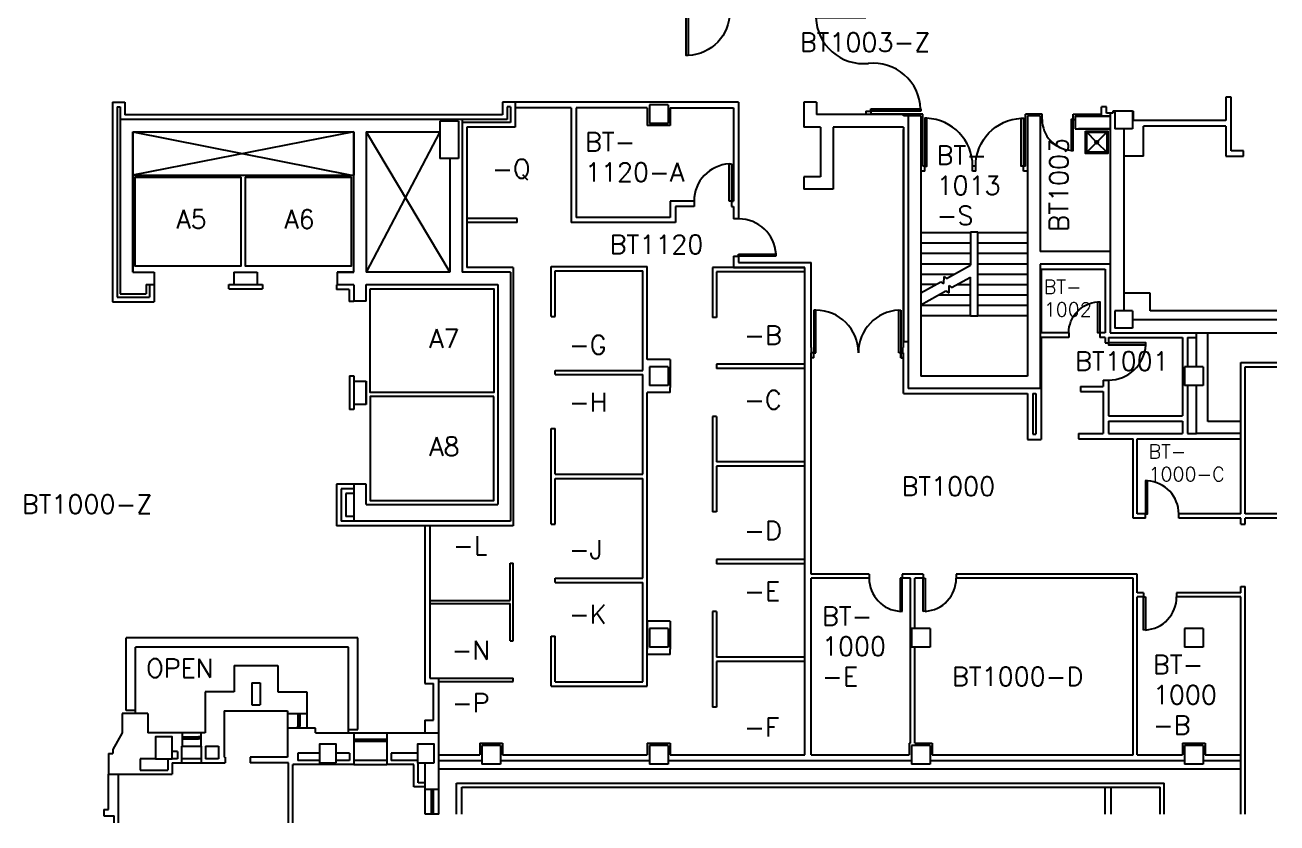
# Model space of a CAD drawing. Extents: x 2808 to 7225, y 18128 to 20366.
# Drawn here: x 4987 to 6193, y 18128 to 18897 of the extents above; entities that cross this region are included whole.
import ezdxf

# ---------------------------------------------------------------- set-up
doc = ezdxf.new("R2010")
doc.units = 0
doc.header["$MEASUREMENT"] = 0
doc.layers.get('0').update_dxf_attribs({"linetype": 'CONTINUOUS'})
for name, color, linetype in [('ARDOOR', 7, 'CONTINUOUS'), ('ARROOMNO', 4, 'CONTINUOUS'), ('ARWALL', 7, 'CONTINUOUS'), ('COL', 14, 'CONTINUOUS'), ('EXWALL', 8, 'CONTINUOUS'), ('EXWINDOW', 8, 'CONTINUOUS'), ('MPFIXTURE', 3, 'CONTINUOUS'), ('TXT', 4, 'CONTINUOUS')]:
    doc.layers.add(name, color=color, linetype=linetype)
doc.styles.add('ROMANS', font='romans.shx', dxfattribs={"height": 18})

# ---------------------------------------------------------------- blocks, each defined once
blk = doc.blocks.new('COL2')
for p, q in [((-0.5, -0.5), (-0.5, 0.5)), ((-0.5, 0.5), (0.5, 0.5)), ((0.5, -0.5), (0.5, 0.5)), ((-0.5, -0.5), (0.5, -0.5))]:
    blk.add_line(p, q)
blk = doc.blocks.new('A$C06F55C49')
at = {"layer": 'MPFIXTURE'}
for points in [[(0, 21.6), (21.6, 21.6), (21.6, 0), (0, 0)], [(1.2, 20.4), (20.4, 20.4), (20.4, 1.2), (1.2, 1.2)]]:
    blk.add_lwpolyline(points, close=True, dxfattribs=at)
for points in [[(1.2, 20.4), (9.7, 11.9)], [(20.4, 20.4), (11.9, 11.9)], [(1.2, 1.2), (9.7, 9.7)], [(9.8, 10.8), (11.8, 10.8)], [(10.8, 11.8), (10.8, 9.8)], [(20.4, 1.2), (11.9, 9.7)]]:
    blk.add_lwpolyline(points, dxfattribs=at)
for radius in [1.5, 1]:
    blk.add_circle((10.8, 10.8), radius, dxfattribs=at)
blk = doc.blocks.new('A$C46E610E8')
at = {"layer": 'ARDOOR'}
for p, q in [((32, 32), (30, 32)), ((30, 32), (30, 0.1)), ((32, 0), (32, 32)), ((30, 0.1), (32, 0))]:
    blk.add_line(p, q, dxfattribs=at)
blk.add_arc((32, 32), 32, 180, 266.4237, dxfattribs=at)
blk = doc.blocks.new('A$C0E26244D')
at = {"layer": 'ARDOOR'}
for p, q in [((0, 32), (2, 32)), ((0, 0), (0, 32)), ((2, 32), (2, 0.1)), ((2, 0.1), (0, 0))]:
    blk.add_line(p, q, dxfattribs=at)
blk.add_arc((0, 32), 32, 273.5763, 0, dxfattribs=at)
blk = doc.blocks.new('A$C191E320C')
at = {"layer": 'ARDOOR'}
for p, q in [((0, 32), (2, 32)), ((0, 0), (0, 32)), ((2, 32), (2, 0.1)), ((2, 0.1), (0, 0))]:
    blk.add_line(p, q, dxfattribs=at)
blk.add_arc((0, 32), 32, 273.5763, 0, dxfattribs=at)
blk = doc.blocks.new('A$C699242BB')
at = {"layer": 'ARDOOR'}
for p, q in [((0, 41), (0, 0)), ((2, 41), (0, 41)), ((2, 0), (2, 41)), ((82, 0), (82, 41)), ((82, 41), (84, 41)), ((84, 41), (84, 0)), ((0, 0), (2, 0)), ((84, 0), (82, 0))]:
    blk.add_line(p, q, dxfattribs=at)
for centre, start, end in [((2, 0), 0, 90), ((84, 0), 92.796, 180.0682)]:
    blk.add_arc(centre, 41, start, end, dxfattribs=at)
blk = doc.blocks.new('A$C64023619')
at = {"layer": 'ARDOOR'}
for p, q in [((0, 0), (0, 2)), ((0, 2), (36, 2)), ((36, 0), (0, 0)), ((36, 2), (36, 0))]:
    blk.add_line(p, q, dxfattribs=at)
blk.add_arc((0.1, 0), 36, 3.1847, 90.0885, dxfattribs=at)
blk = doc.blocks.new('A$C297F2FFA')
at = {"layer": 'ARDOOR'}
for p, q in [((34, 36), (36, 36)), ((34, 0), (34, 36)), ((36, 36), (36, 0)), ((36, 0), (34, 0))]:
    blk.add_line(p, q, dxfattribs=at)
blk.add_arc((36, 0.1), 36, 93.1847, 180.0885, dxfattribs=at)
blk = doc.blocks.new('A$C09807A66')
at = {"layer": 'ARDOOR'}
for p, q in [((0, 44.2), (0, 46.2)), ((0, 46.2), (48, 46.2)), ((48, 44.2), (0, 44.2)), ((48, 46.2), (48, 44.2))]:
    blk.add_line(p, q, dxfattribs=at)
blk.add_arc((46, 45.9), 46, 182.2126, 275.6569, dxfattribs=at)
blk = doc.blocks.new('A$C512F6252')
at = {"layer": 'ARDOOR'}
for p, q in [((2.5, 2), (50.5, 2)), ((2.5, 0), (2.5, 2)), ((50.5, 2), (50.5, 0)), ((50.5, 0), (2.5, 0))]:
    blk.add_line(p, q, dxfattribs=at)
blk.add_arc((4.5, 0.2), 46, 2.2126, 95.6569, dxfattribs=at)

msp = doc.modelspace()

# ---------------------------------------------------------------- linework, layer by layer
at = {"layer": 'ARDOOR'}
for p, q in [((5830.3, 18331.8), (5830.3, 18331.8)), ((5854.3, 18331.8), (5854.3, 18331.8))]:
    msp.add_line(p, q, dxfattribs=at)
at = {"layer": 'ARDOOR', "flags": 128}
for points in [[(5666, 18909.7, -0.400344), (5626, 18867.8), (5624, 18867.7), (5624, 18909.7), (5626, 18909.7), (5626, 18867.8)], [(5900, 18761.2, 0.401544), (5856, 18807.2), (5856, 18807.2), (5854, 18807.2), (5854, 18761.2), (5856, 18761.2), (5856, 18807.2)], [(5903, 18761.2, -0.401544), (5947, 18807.2), (5947, 18807.2), (5949, 18807.2), (5949, 18761.2), (5947, 18761.2), (5947, 18807.2)], [(5967, 18806.2, 0.394848), (5995, 18776.3), (5997, 18776.2), (5997, 18806.2), (5995, 18806.2), (5995, 18776.2), (5997, 18776.2)], [(5992.7, 18600.2, -0.394848), (6020.7, 18630.1), (6022.7, 18630.2), (6022.7, 18600.2), (6020.7, 18600.2), (6020.7, 18630.2), (6022.7, 18630.2)], [(6031, 18554.7, 0.39805), (6067, 18588.7), (6067, 18590.7), (6031, 18590.7), (6031, 18588.7), (6067, 18588.7)], [(6098.7, 18425.7, 0.396047), (6068.7, 18457.6), (6068.7, 18457.6), (6066.7, 18457.7), (6066.7, 18425.7), (6068.7, 18425.7), (6068.7, 18457.6), (6066.7, 18457.8)]]:
    msp.add_lwpolyline(points, format="xyb", dxfattribs=at)
at = {"layer": 'ARWALL'}
for p, q in [((6149.2, 18827.7), (6144.2, 18827.7)), ((6144.2, 18827.7), (6144.2, 18805.2)), ((6149.2, 18775.7), (6149.2, 18827.7)), ((5674.5, 18822.8), (5459, 18822.8)), ((5513, 18817.2), (5459, 18817.2)), ((5586.5, 18817.2), (5518, 18817.2)), ((5586.5, 18817.2), (5586.5, 18800.2)), ((5608.5, 18817.2), (5669.5, 18817.2)), ((5608.5, 18817.2), (5608.5, 18800.2)), ((5797, 18814.2), (5797, 18810.8)), ((5797, 18814.2), (5802, 18814.2)), ((5802, 18814.2), (5802, 18811.2)), ((6024.2, 18811.2), (6024.2, 18818.2)), ((6029.2, 18818.2), (6024.2, 18818.2)), ((6024.2, 18809.2), (6024.2, 18814.2)), ((6029.2, 18812.2), (6029.2, 18818.2)), ((6054.2, 18814.2), (6035.2, 18814.2)), ((6035.2, 18814.2), (6035.2, 18812.2)), ((6054.2, 18814.2), (6055.2, 18814.2)), ((6055.2, 18805.2), (6055.2, 18814.2)), ((5852, 18811.2), (5802, 18811.2)), ((5852, 18761.2), (5852, 18811.2)), ((5967, 18811.2), (5951, 18811.2)), ((5951, 18761.2), (5951, 18811.2)), ((5967, 18806.2), (5965, 18806.2)), ((5967, 18806.2), (5967, 18811.2)), ((5997, 18811.2), (6024.2, 18811.2)), ((5997, 18806.2), (5997, 18811.2)), ((5997, 18806.2), (5999, 18806.2)), ((6002, 18811.2), (6024.2, 18811.2)), ((6035.2, 18812.2), (6029.2, 18812.2)), ((6144.2, 18805.2), (6055.2, 18805.2)), ((5608.5, 18800.2), (5586.5, 18800.2)), ((5833.5, 18586.2), (5833.5, 18796.5)), ((6144.2, 18799.7), (6064.7, 18799.7)), ((6064.7, 18770.7), (6064.7, 18799.7)), ((6144.2, 18799.7), (6144.2, 18770.7)), ((6064.7, 18770.7), (6045.7, 18770.7)), ((6144.2, 18770.7), (6161.2, 18770.7)), ((6161.2, 18775.7), (6149.2, 18775.7)), ((6161.2, 18770.7), (6161.2, 18775.7)), ((5854, 18756.2), (5850, 18756.2)), ((5854, 18761.2), (5852, 18761.2)), ((5854, 18756.2), (5854, 18761.2)), ((5903, 18761.2), (5900, 18761.2)), ((5900, 18756.2), (5900, 18761.2)), ((5903, 18756.2), (5900, 18756.2)), ((5903, 18756.2), (5903, 18761.2)), ((5951, 18761.2), (5949, 18761.2)), ((5949, 18756.2), (5949, 18761.2)), ((5953, 18756.2), (5949, 18756.2)), ((5631.5, 18727.2), (5608.5, 18727.2)), ((5631.5, 18722.2), (5613.5, 18722.2)), ((5631.5, 18727.2), (5631.5, 18722.2)), ((5667.5, 18727.2), (5669.5, 18727.2)), ((5667.5, 18727.2), (5667.5, 18722.2)), ((5667.5, 18722.2), (5669.5, 18722.2)), ((5461, 18710.7), (5412.5, 18710.7)), ((5461, 18706.7), (5412.5, 18706.7)), ((5461, 18706.7), (5461, 18710.7)), ((5613.5, 18706.7), (5513, 18706.7)), ((5608.5, 18711.7), (5518, 18711.7)), ((5674.5, 18710.2), (5669.5, 18710.2)), ((5669.5, 18674.2), (5674.5, 18674.2)), ((5674.5, 18668.2), (5744.3, 18668.2)), ((5744.3, 18586.2), (5744.3, 18668.2)), ((5493.7, 18664.2), (5586.5, 18664.2)), ((5493.7, 18616.1), (5493.7, 18664.2)), ((5497.8, 18660.1), (5582.3, 18660.1)), ((5497.8, 18616.1), (5497.8, 18660.1)), ((5582.3, 18564.1), (5582.3, 18660.1)), ((5586.5, 18574.7), (5586.5, 18664.2)), ((5738.3, 18663.2), (5649.2, 18663.2)), ((5649.2, 18663.2), (5649.2, 18615.1)), ((5738.3, 18659.1), (5653.3, 18659.1)), ((5653.3, 18659.1), (5653.3, 18615.1)), ((5669.5, 18663.2), (5738.3, 18663.2)), ((5738.3, 18193.5), (5738.3, 18663.2)), ((5966, 18661.7), (6027.7, 18661.7)), ((5966, 18661.7), (5966, 18600.2)), ((6002, 18661.7), (6027.7, 18661.7)), ((6027.7, 18661.7), (6027.7, 18600.2)), ((6027.7, 18661.7), (6027.7, 18600.2)), ((6071.2, 18638.7), (6045.7, 18638.7)), ((6071.2, 18621.7), (6071.2, 18638.7)), ((6193.4, 18621.7), (6071.2, 18621.7)), ((5493.7, 18616.1), (5497.8, 18616.1)), ((5653.3, 18615.1), (5649.2, 18615.1)), ((5992.7, 18600.2), (5966, 18600.2)), ((5966, 18595.7), (5966, 18497.5)), ((5992.7, 18595.7), (5966, 18595.7)), ((5992.7, 18600.2), (5992.7, 18595.7)), ((6027.7, 18600.2), (6022.7, 18600.2)), ((6022.7, 18600.2), (6022.7, 18595.7)), ((6027.7, 18595.7), (6022.7, 18595.7)), ((6027.7, 18600.2), (6024.7, 18600.2)), ((6027.7, 18595.7), (6024.7, 18595.7)), ((6027.7, 18595.7), (6027.7, 18592.7)), ((6027.7, 18595.7), (6027.7, 18590.7)), ((6031, 18595.7), (6102.2, 18595.7)), ((6031, 18595.7), (6031, 18592.7)), ((6031, 18595.7), (6031, 18590.7)), ((6102.2, 18595.7), (6102.2, 18520.2)), ((6107.2, 18595.7), (6115.7, 18595.7)), ((6107.2, 18595.7), (6107.2, 18567.7)), ((5744.9, 18586.2), (5744.3, 18586.2)), ((5744.9, 18581.2), (5744.9, 18586.2)), ((5832.9, 18581.2), (5832.9, 18586.2)), ((5833.5, 18586.2), (5832.9, 18586.2)), ((6027.7, 18590.7), (6031, 18590.7)), ((5608.5, 18574.7), (5586.5, 18574.7)), ((5608.5, 18574.7), (5608.5, 18569.7)), ((5744.3, 18367.7), (5744.3, 18581.2)), ((5746.9, 18581.2), (5744.3, 18581.2)), ((5746.9, 18576.2), (5744.3, 18576.2)), ((5746.9, 18576.2), (5746.9, 18581.2)), ((5830.9, 18581.2), (5832.9, 18581.2)), ((5830.9, 18576.2), (5830.9, 18581.2)), ((5830.9, 18581.2), (5830.9, 18576.2)), ((5833.5, 18576.2), (5830.9, 18576.2)), ((5830.9, 18576.2), (5833.5, 18576.2)), ((5833.5, 18581.2), (5832.9, 18581.2)), ((5833.5, 18541.7), (5833.5, 18581.2)), ((5497.8, 18564.1), (5582.3, 18564.1)), ((5497.8, 18560), (5497.8, 18564.1)), ((5497.8, 18560), (5582.3, 18560)), ((5582.3, 18464), (5582.3, 18560)), ((5608.5, 18569.7), (5608.5, 18547.7)), ((5738.3, 18570), (5653.3, 18570)), ((5653.3, 18570), (5653.3, 18565.8)), ((5738.3, 18565.8), (5653.3, 18565.8)), ((5608.5, 18542.7), (5608.5, 18547.7)), ((6004, 18548.7), (6026, 18548.7)), ((6004, 18548.7), (6026, 18548.7)), ((6004, 18548.7), (6004, 18543.7)), ((6026, 18554.7), (6026, 18548.7)), ((6026, 18554.7), (6031, 18554.7)), ((6026, 18552.7), (6026, 18548.7)), ((6031, 18554.7), (6031, 18520.2)), ((6031, 18552.7), (6031, 18520.2)), ((6107.2, 18549.7), (6107.2, 18503.2)), ((5608.5, 18542.7), (5586.5, 18542.7)), ((5586.5, 18259.6), (5586.5, 18542.7)), ((5833.5, 18541.7), (5953, 18541.7)), ((5953, 18541.7), (5953, 18497.5)), ((5958, 18541.7), (5958, 18502.5)), ((5958, 18541.7), (5961, 18541.7)), ((5961, 18541.7), (5961, 18502.5)), ((6004, 18543.7), (6026, 18543.7)), ((6004, 18543.7), (6026, 18543.7)), ((6026, 18543.7), (6026, 18503.2)), ((6026, 18543.7), (6026, 18503.2)), ((5653.3, 18519.8), (5649.2, 18519.8)), ((5649.2, 18519.8), (5649.2, 18427.7)), ((5653.3, 18519.8), (5653.3, 18475.8)), ((6031, 18520.2), (6102.2, 18520.2)), ((6031, 18520.2), (6102.2, 18520.2)), ((6031, 18515.2), (6102.2, 18515.2)), ((6031, 18515.2), (6031, 18503.2)), ((6031, 18515.2), (6031, 18503.2)), ((6102.2, 18515.2), (6102.2, 18503.2)), ((6162.7, 18425.7), (6162.7, 18513.2)), ((5493.7, 18508), (5497.8, 18508)), ((5493.7, 18415.8), (5493.7, 18508)), ((5497.8, 18464), (5497.8, 18508)), ((5958, 18502.5), (5961, 18502.5)), ((6002, 18503.2), (6026, 18503.2)), ((6002, 18503.2), (6026, 18503.2)), ((6002, 18503.2), (6002, 18498.2)), ((6002, 18503.2), (6002, 18498.2)), ((6031, 18503.2), (6102.2, 18503.2)), ((6107.2, 18503.2), (6115.7, 18503.2)), ((5953, 18497.5), (5966, 18497.5)), ((6002, 18498.2), (6054.7, 18498.2)), ((6002, 18498.2), (6054.7, 18498.2)), ((6054.7, 18421.7), (6054.7, 18498.2)), ((6054.7, 18421.7), (6054.7, 18498.2)), ((6058.7, 18498.2), (6158.7, 18498.2)), ((6058.7, 18498.2), (6158.7, 18498.2)), ((6058.7, 18425.7), (6058.7, 18498.2)), ((6058.7, 18425.7), (6058.7, 18498.2)), ((6158.7, 18425.7), (6158.7, 18498.2)), ((5738.3, 18475.8), (5653.3, 18475.8)), ((5497.8, 18464), (5582.3, 18464)), ((5738.3, 18471.7), (5653.3, 18471.7)), ((5653.3, 18471.7), (5653.3, 18427.7)), ((5497.8, 18459.8), (5582.3, 18459.8)), ((5497.8, 18415.8), (5497.8, 18459.8)), ((5582.3, 18363.8), (5582.3, 18459.8)), ((5653.3, 18427.7), (5649.2, 18427.7)), ((5493.7, 18415.8), (5497.8, 18415.8)), ((6066.7, 18421.7), (6054.7, 18421.7)), ((6064.7, 18421.7), (6054.7, 18421.7)), ((6064.7, 18421.7), (6054.7, 18421.7)), ((6066.7, 18425.7), (6058.7, 18425.7)), ((6064.7, 18425.7), (6058.7, 18425.7)), ((6064.7, 18425.7), (6058.7, 18425.7)), ((6066.7, 18421.7), (6066.7, 18425.7)), ((6158.7, 18425.7), (6098.7, 18425.7)), ((6098.7, 18421.7), (6098.7, 18425.7)), ((6158.7, 18421.7), (6098.7, 18421.7)), ((6158.7, 18425.7), (6100.7, 18425.7)), ((6158.7, 18421.7), (6100.7, 18421.7)), ((6158.7, 18415.7), (6158.7, 18421.7)), ((6158.7, 18415.7), (6158.7, 18421.7)), ((6158.7, 18415.7), (6162.7, 18415.7)), ((6158.7, 18415.7), (6162.7, 18415.7)), ((6193.4, 18425.7), (6162.7, 18425.7)), ((6193.4, 18421.7), (6162.7, 18421.7)), ((6162.7, 18415.7), (6162.7, 18421.7)), ((6162.7, 18415.7), (6162.7, 18421.7)), ((5372, 18414.3), (5372, 18262.2)), ((5377, 18414.3), (5377, 18267.2)), ((5738.3, 18381.7), (5653.3, 18381.7)), ((5653.3, 18381.7), (5653.3, 18377.6)), ((5454.3, 18378.3), (5457.3, 18378.3)), ((5454.3, 18342.3), (5454.3, 18378.3)), ((5457.3, 18303.2), (5457.3, 18378.3)), ((5738.3, 18377.6), (5653.3, 18377.6)), ((5800.3, 18367.7), (5744.3, 18367.7)), ((5800.3, 18367.7), (5800.3, 18363.7)), ((5852.3, 18367.7), (5832.3, 18367.7)), ((5832.3, 18367.7), (5832.3, 18363.7)), ((5852.3, 18367.7), (5852.3, 18363.7)), ((6058.7, 18367.7), (5884.3, 18367.7)), ((5884.3, 18367.7), (5884.3, 18363.7)), ((6058.7, 18349.7), (6058.7, 18367.7)), ((5497.8, 18363.8), (5582.3, 18363.8)), ((5497.8, 18359.7), (5497.8, 18363.8)), ((5497.8, 18359.7), (5582.3, 18359.7)), ((5582.3, 18263.7), (5582.3, 18359.7)), ((5800.3, 18363.7), (5744.3, 18363.7)), ((5744.3, 18193.5), (5744.3, 18363.7)), ((5744.3, 18193.5), (5744.3, 18363.7)), ((5840.3, 18363.7), (5832.3, 18363.7)), ((5840.3, 18204.5), (5840.3, 18363.7)), ((5852.3, 18363.7), (5844.3, 18363.7)), ((5844.3, 18315.2), (5844.3, 18363.7)), ((6054.7, 18363.7), (5884.3, 18363.7)), ((6054.7, 18193.5), (6054.7, 18363.7)), ((6158.7, 18355.7), (6162.7, 18355.7)), ((6158.7, 18355.7), (6162.7, 18355.7)), ((6158.7, 18349.7), (6158.7, 18355.7)), ((6158.7, 18349.7), (6158.7, 18355.7)), ((6162.7, 18193.5), (6162.7, 18355.7)), ((5377, 18342.3), (5454.3, 18342.3)), ((6064.7, 18349.7), (6058.7, 18349.7)), ((6064.7, 18345.7), (6058.7, 18345.7)), ((6058.7, 18193.5), (6058.7, 18345.7)), ((6064.7, 18349.7), (6064.7, 18345.7)), ((6158.7, 18349.7), (6096.7, 18349.7)), ((6096.7, 18349.7), (6096.7, 18345.7)), ((6158.7, 18345.7), (6096.7, 18345.7)), ((6158.7, 18349.7), (6098.7, 18349.7)), ((6158.7, 18345.7), (6098.7, 18345.7)), ((6158.7, 18193.5), (6158.7, 18345.7)), ((5377, 18339.3), (5454.3, 18339.3)), ((5454.3, 18303.2), (5454.3, 18339.3)), ((5653.3, 18331.6), (5649.2, 18331.6)), ((5649.2, 18331.6), (5649.2, 18239.5)), ((5653.3, 18331.6), (5653.3, 18287.6)), ((5608.5, 18322.2), (5586.5, 18322.2)), ((5586.5, 18322.2), (5586.5, 18317.2)), ((5608.5, 18322.2), (5608.5, 18317.2)), ((5493.7, 18307.7), (5497.8, 18307.7)), ((5493.7, 18259.6), (5493.7, 18307.7)), ((5497.8, 18263.7), (5497.8, 18307.7)), ((5586.5, 18317.2), (5586.5, 18295.2)), ((5608.5, 18317.2), (5608.5, 18295.2)), ((5454.3, 18303.2), (5457.3, 18303.2)), ((5586.5, 18290.2), (5586.5, 18295.2)), ((5608.5, 18290.2), (5608.5, 18295.2)), ((5844.3, 18204.5), (5844.3, 18297.2)), ((5608.5, 18290.2), (5586.5, 18290.2)), ((5738.3, 18287.6), (5653.3, 18287.6)), ((5738.3, 18283.5), (5653.3, 18283.5)), ((5653.3, 18283.5), (5653.3, 18239.5)), ((5372, 18262.2), (5380.5, 18262.2)), ((5377, 18267.2), (5385.5, 18267.2)), ((5380.5, 18226.7), (5380.5, 18262.2)), ((5380.5, 18226.7), (5380.5, 18262)), ((5385.5, 18214.7), (5385.5, 18267.2)), ((5385.5, 18267.2), (5457.3, 18267.2)), ((5385.5, 18264.2), (5457.3, 18264.2)), ((5385.5, 18214.7), (5385.5, 18262)), ((5457.3, 18264.2), (5457.3, 18267.2)), ((5493.7, 18259.6), (5586.5, 18259.6)), ((5497.8, 18263.7), (5582.3, 18263.7)), ((5738.3, 18193.5), (5738.3, 18262)), ((5744.3, 18193.5), (5744.3, 18262)), ((5744.3, 18193.5), (5744.3, 18262)), ((5840.3, 18204.5), (5840.3, 18262)), ((5844.3, 18204.5), (5844.3, 18262)), ((6054.7, 18193.5), (6054.7, 18262)), ((6058.7, 18193.5), (6058.7, 18262)), ((5178.7, 18235.7), (5239.7, 18235.7)), ((5178.7, 18235.7), (5178.7, 18191.2)), ((5239.7, 18235.7), (5239.7, 18191.2)), ((5653.3, 18239.5), (5649.2, 18239.5)), ((5372, 18226.7), (5380.5, 18226.7)), ((5372, 18226.7), (5380.5, 18226.7)), ((5372, 18226.7), (5372, 18214.7)), ((5372, 18226.7), (5372, 18214.7)), ((5425, 18204.5), (5425, 18193.5)), ((5425, 18204.5), (5447, 18204.5)), ((5425, 18204.5), (5425, 18193.5)), ((5425, 18204.5), (5447, 18204.5)), ((5447, 18204.5), (5447, 18193.5)), ((5447, 18204.5), (5447, 18193.5)), ((5586.5, 18204.5), (5608.5, 18204.5)), ((5586.5, 18204.5), (5608.5, 18204.5)), ((5586.5, 18204.5), (5586.5, 18193.5)), ((5586.5, 18204.5), (5586.5, 18193.5)), ((5608.5, 18204.5), (5608.5, 18193.5)), ((5608.5, 18204.5), (5608.5, 18193.5)), ((5839, 18204.5), (5839, 18193.5)), ((5839, 18204.5), (5840.3, 18204.5)), ((5839, 18204.5), (5839, 18193.5)), ((5839, 18204.5), (5840.3, 18204.5)), ((5844.3, 18204.5), (5861, 18204.5)), ((5844.3, 18204.5), (5861, 18204.5)), ((5861, 18204.5), (5861, 18193.5)), ((5861, 18204.5), (5861, 18193.5)), ((6102.2, 18204.5), (6102.2, 18193.5)), ((6102.2, 18204.5), (6124.2, 18204.5)), ((6102.2, 18204.5), (6102.2, 18193.5)), ((6102.2, 18204.5), (6124.2, 18204.5)), ((6124.2, 18204.5), (6124.2, 18193.5)), ((6124.2, 18204.5), (6124.2, 18193.5)), ((5128.4, 18185.7), (5179.7, 18185.7)), ((5179.7, 18191.2), (5178.7, 18191.2)), ((5239.7, 18191.2), (5203.7, 18191.2)), ((5240.7, 18127.7), (5240.7, 18185.7)), ((5385.5, 18193.5), (5425, 18193.5)), ((5385.5, 18193.5), (5425, 18193.5)), ((5447, 18193.5), (5586.5, 18193.5)), ((5447, 18193.5), (5586.5, 18193.5)), ((5608.5, 18193.5), (5738.3, 18193.5)), ((5608.5, 18193.5), (5738.3, 18193.5)), ((5744.3, 18193.5), (5839, 18193.5)), ((5744.3, 18193.5), (5839, 18193.5)), ((5861, 18193.5), (6054.7, 18193.5)), ((5861, 18193.5), (6054.7, 18193.5)), ((6058.7, 18193.5), (6102.2, 18193.5)), ((6058.7, 18193.5), (6102.2, 18193.5)), ((6124.2, 18193.5), (6158.7, 18193.5)), ((6124.2, 18193.5), (6158.7, 18193.5)), ((5067.2, 18140.7), (5067.2, 18174.7)), ((5076.7, 18127.7), (5076.7, 18174.7)), ((5244.7, 18127.7), (5244.7, 18184)), ((6027.7, 18136.1), (6027.7, 18162.1)), ((6033.7, 18136.1), (6033.7, 18162.1)), ((5062.7, 18140.7), (5062.7, 18134.7)), ((5062.7, 18140.7), (5067.2, 18140.7)), ((5062.7, 18134.7), (5072.7, 18134.7)), ((5072.7, 18127.7), (5072.7, 18134.7))]:
    msp.add_line(p, q, dxfattribs=at)
at = {"layer": 'ARWALL', "linetype": 'CONTINUOUS'}
for p, q in [((5513, 18817.2), (5513, 18706.7)), ((5518, 18817.2), (5518, 18711.7)), ((5669.5, 18817.2), (5669.5, 18727.2)), ((5674.5, 18822.8), (5674.5, 18710.2)), ((5608.5, 18727.2), (5608.5, 18711.7)), ((5613.5, 18722.2), (5613.5, 18706.7)), ((5669.5, 18722.2), (5669.5, 18710.2)), ((5669.5, 18674.2), (5669.5, 18663.2)), ((5674.5, 18674.2), (5674.5, 18668.2))]:
    msp.add_line(p, q, dxfattribs=at)
at = {"layer": 'COL'}
for points in [[(5128.4, 18189.7), (5128.4, 18210.7), (5112.4, 18210.7), (5112.4, 18189.7)], [(5286.6, 18185.7), (5286.6, 18203.7), (5270.6, 18203.7), (5270.6, 18185.7)], [(5381, 18185.7), (5381, 18203.7), (5365, 18203.7), (5365, 18185.7)]]:
    msp.add_lwpolyline(points, close=True, dxfattribs=at)
at = {"layer": 'EXWALL', "linetype": 'CONTINUOUS'}
for p, q in [((5071, 18822.8), (5083, 18822.8)), ((5071, 18822.8), (5071, 18630.3)), ((5075.5, 18818.3), (5078.5, 18818.3)), ((5075.5, 18818.3), (5075.5, 18634.8)), ((5078.5, 18818.3), (5078.5, 18637.8)), ((5083, 18822.8), (5083, 18810.6)), ((5459, 18822.8), (5447, 18822.8)), ((5447, 18822.8), (5447, 18810.6)), ((5454.5, 18818.3), (5451.5, 18818.3)), ((5451.5, 18818.3), (5451.5, 18806.1)), ((5454.5, 18818.3), (5454.5, 18803.3)), ((5459, 18822.8), (5459, 18798.8)), ((5749.5, 18822.8), (5737.5, 18822.8)), ((5451.5, 18806.1), (5078.5, 18806.1)), ((5447, 18810.6), (5083, 18810.6)), ((5454.5, 18803.3), (5408, 18803.3)), ((5765.5, 18810.8), (5749.5, 18810.8)), ((5833.5, 18810.8), (5765.5, 18810.8)), ((5833.5, 18809.7), (5833.5, 18810.8)), ((5850, 18809.7), (5833.5, 18809.7)), ((5965, 18809.7), (5953, 18809.7)), ((5999, 18809.2), (5999, 18797.2)), ((6032.7, 18809.2), (6002, 18809.2)), ((5090.5, 18658.8), (5090.5, 18794.3)), ((5090.5, 18794.3), (5090.5, 18658.8)), ((5303.5, 18658.8), (5303.5, 18794.1)), ((5459, 18798.8), (5412.5, 18798.8)), ((5753.5, 18798.8), (5737.5, 18798.8)), ((5833.5, 18798.8), (5765.5, 18798.8)), ((6032.7, 18797.2), (6002, 18797.2)), ((5753.5, 18750.8), (5737.5, 18750.8)), ((5765.5, 18738.8), (5737.5, 18738.8)), ((6032.7, 18678.7), (5965, 18678.7)), ((6032.7, 18678.7), (6002, 18678.7)), ((5090.5, 18658.8), (5111, 18658.8)), ((5111, 18658.8), (5111, 18646.8)), ((5303.5, 18658.8), (5287.5, 18658.8)), ((5396, 18658.8), (5315.5, 18658.8)), ((5454.5, 18658.8), (5408, 18658.8)), ((5457.3, 18663.3), (5412.5, 18663.3)), ((6032.7, 18666.7), (5965, 18666.7)), ((6032.7, 18666.7), (6002, 18666.7)), ((5103.5, 18646.8), (5103.5, 18637.8)), ((5103.5, 18646.8), (5111, 18646.8)), ((5106.5, 18646.8), (5106.5, 18634.8)), ((5111, 18646.8), (5111, 18630.3)), ((5183, 18642.8), (5183, 18646.8)), ((5215.5, 18646.8), (5215.5, 18642.8)), ((5303.5, 18646.7), (5287, 18646.7)), ((5075.5, 18634.8), (5106.5, 18634.8)), ((5078.5, 18637.8), (5103.5, 18637.8)), ((5299, 18642.2), (5287, 18642.2)), ((5071, 18630.3), (5111, 18630.3)), ((5303.5, 18630.7), (5299, 18630.7)), ((5315.5, 18630.8), (5303.5, 18630.8)), ((5838, 18591.6), (5833.5, 18591.6)), ((5299.5, 18558.8), (5303.5, 18558.8)), ((5303.5, 18553.8), (5315.5, 18553.8)), ((5953, 18558.7), (5850, 18558.7)), ((5965, 18546.7), (5838, 18546.7)), ((5303.5, 18526.3), (5299.5, 18526.3)), ((5315.5, 18531.3), (5303.5, 18531.3)), ((5303.5, 18454.3), (5287, 18454.3)), ((5315.5, 18454.3), (5303.5, 18454.3)), ((5303.5, 18449.8), (5291.5, 18449.8)), ((5303.5, 18445.3), (5296, 18445.3)), ((5454.5, 18418.8), (5291.5, 18418.8)), ((5303.5, 18423.3), (5296, 18423.3)), ((5457.3, 18414.3), (5287, 18414.3)), ((5307.5, 18306.3), (5084.2, 18306.3)), ((5298.5, 18297.3), (5093.2, 18297.3))]:
    msp.add_line(p, q, dxfattribs=at)
at = {"layer": 'EXWALL'}
for p, q in [((5737.5, 18822.8), (5737.5, 18798.8)), ((5749.5, 18822.8), (5749.5, 18810.8)), ((5408, 18806.1), (5408, 18658.8)), ((5838, 18809.7), (5838, 18546.7)), ((5850, 18809.7), (5850, 18558.7)), ((5953, 18809.7), (5953, 18558.7)), ((5965, 18809.7), (5965, 18678.7)), ((5999, 18809.2), (6032.7, 18809.2)), ((6032.7, 18812.2), (6032.7, 18600.2)), ((5090.5, 18794.3), (5303.5, 18794.3)), ((5303.5, 18794.3), (5090.5, 18752.3)), ((5090.5, 18794.3), (5301.5, 18752.3)), ((5303.5, 18794.3), (5303.5, 18752.3)), ((5386.5, 18794.3), (5315.5, 18658.8)), ((5315.5, 18794.3), (5396, 18658.8)), ((5315.5, 18794.3), (5386.5, 18794.3)), ((5315.5, 18794.3), (5315.5, 18658.8)), ((5412.5, 18798.8), (5412.5, 18663.3)), ((5753.5, 18798.8), (5753.5, 18750.8)), ((5765.5, 18798.8), (5765.5, 18738.8)), ((5833.5, 18798.8), (5833.5, 18591.6)), ((5999, 18797.2), (6032.7, 18797.2)), ((6032.7, 18797.2), (6032.7, 18678.7)), ((6045.7, 18797.2), (6045.7, 18621.7)), ((5396, 18768.3), (5396, 18658.8)), ((5090.5, 18752.3), (5303.5, 18752.3)), ((5092.5, 18750.3), (5195, 18750.3)), ((5199, 18750.3), (5301.5, 18750.3)), ((5303.5, 18658.8), (5303.5, 18752.3)), ((5737.5, 18750.8), (5737.5, 18738.8)), ((5850, 18697), (5898, 18697)), ((5898, 18697.5), (5898, 18665.5)), ((5905, 18697.5), (5898, 18697.5)), ((5905, 18616.5), (5905, 18697.5)), ((5905, 18697), (5953, 18697)), ((5850, 18687), (5898, 18687)), ((5905, 18687), (5953, 18687)), ((5850, 18677), (5898, 18677)), ((5905, 18677), (5953, 18677)), ((5090.5, 18658.8), (5111, 18658.8)), ((5188, 18658.8), (5210.5, 18658.8)), ((5188, 18658.8), (5188, 18646.8)), ((5188, 18658.8), (5188, 18646.8)), ((5210.5, 18658.8), (5210.5, 18646.8)), ((5287.5, 18658.8), (5303.5, 18658.8)), ((5287.5, 18658.8), (5287.5, 18646.7)), ((5303.5, 18658.8), (5303.5, 18664.8)), ((5454.5, 18658.8), (5454.5, 18418.8)), ((5457.3, 18663.3), (5457.3, 18414.3)), ((5850, 18667), (5898, 18667)), ((5850, 18657), (5882.6, 18657)), ((5875, 18652.7), (5898, 18665.5)), ((5905, 18667), (5953, 18667)), ((5905, 18657), (5953, 18657)), ((5965, 18666.7), (5965, 18546.7)), ((6032.7, 18666.7), (6032.7, 18621.2)), ((5183, 18646.8), (5215.5, 18646.8)), ((5188, 18646.8), (5210.5, 18646.8)), ((5287, 18646.7), (5287, 18642.2)), ((5303.5, 18646.7), (5303.5, 18630.7)), ((5315.5, 18646.8), (5442.5, 18646.8)), ((5315.5, 18630.8), (5315.5, 18646.8)), ((5442.5, 18646.8), (5442.5, 18434.8)), ((5850, 18638.8), (5869.3, 18649.6)), ((5864.6, 18647), (5850, 18647)), ((5869.3, 18649.6), (5872.4, 18647.8)), ((5872.4, 18647.8), (5872.5, 18654.7)), ((5872.5, 18654.7), (5875, 18652.7)), ((5877.3, 18639), (5877.4, 18646)), ((5877.4, 18646), (5879.8, 18644)), ((5879.8, 18644), (5898, 18654)), ((5885.2, 18647), (5898, 18647)), ((5898, 18616.5), (5898, 18654)), ((5905, 18647), (5953, 18647)), ((5183, 18642.8), (5215.5, 18642.8)), ((5299, 18642.2), (5299, 18630.7)), ((5850, 18627.4), (5874.2, 18640.8)), ((5867.2, 18637), (5898, 18637)), ((5874.2, 18640.8), (5877.3, 18639)), ((5905, 18637), (5953, 18637)), ((5850, 18627), (5898, 18627)), ((5905, 18627), (5953, 18627)), ((5850, 18617), (5898, 18617)), ((5905, 18616.5), (5898, 18616.5)), ((5905, 18617), (5953, 18617)), ((6054.2, 18613.2), (6193.4, 18613.2)), ((6032.7, 18600.2), (6193.4, 18600.2)), ((6107.7, 18600.2), (6118.8, 18600.2)), ((6115.7, 18567.7), (6115.7, 18600.2)), ((6126.7, 18514.7), (6126.7, 18600.2)), ((6158.7, 18498.2), (6158.7, 18571.7)), ((6158.7, 18571.7), (6193.4, 18571.7)), ((6162.7, 18513.2), (6162.7, 18567.7)), ((6162.7, 18567.7), (6193.4, 18567.7)), ((5299.5, 18558.8), (5299.5, 18526.3)), ((5303.5, 18558.8), (5303.5, 18526.3)), ((5315.5, 18531.3), (5315.5, 18553.8)), ((5315.5, 18553.8), (5315.5, 18531.3)), ((6115.7, 18503.2), (6115.7, 18549.7)), ((6158.7, 18514.7), (6126.7, 18514.7)), ((6158.7, 18503.2), (6115.7, 18503.2)), ((5287, 18454.3), (5287, 18414.3)), ((5303.5, 18454.3), (5303.5, 18418.8)), ((5315.5, 18434.8), (5315.5, 18454.3)), ((5291.5, 18449.8), (5291.5, 18418.8)), ((5296, 18445.3), (5296, 18423.3)), ((5315.5, 18434.8), (5442.5, 18434.8)), ((5084.2, 18236.2), (5084.2, 18306.3)), ((5307.5, 18217.7), (5307.5, 18306.3)), ((5093.2, 18233.2), (5093.2, 18297.3)), ((5298.5, 18214.7), (5298.5, 18297.3)), ((5188.2, 18279.7), (5230.2, 18279.7)), ((5188.2, 18279.7), (5188.2, 18254.2)), ((5188.2, 18279.7), (5230.2, 18279.7)), ((5230.2, 18279.7), (5230.2, 18254.2)), ((5205.2, 18262.7), (5205.2, 18241.7)), ((5205.2, 18262.7), (5213.2, 18262.7)), ((5213.2, 18262.7), (5213.2, 18241.7)), ((5188.2, 18254.2), (5160.2, 18254.2)), ((5160.2, 18254.2), (5160.2, 18214.7)), ((5230.2, 18254.2), (5258.2, 18254.2)), ((5258.2, 18254.2), (5258.2, 18219)), ((5093.2, 18236.2), (5084.2, 18236.2)), ((5205.2, 18241.7), (5213.2, 18241.7)), ((5105.2, 18233.2), (5080.2, 18233.2)), ((5080.2, 18233.2), (5080.2, 18214.7)), ((5080.2, 18229.7), (5080.2, 18214.7)), ((5105.2, 18233.2), (5105.2, 18214.7)), ((5258.2, 18233), (5239.7, 18233)), ((5249.7, 18233), (5249.7, 18231)), ((5249.7, 18231), (5249.7, 18221)), ((5251.7, 18231), (5249.7, 18231)), ((5250.7, 18231), (5250.7, 18221)), ((5251.7, 18233), (5251.7, 18231)), ((5251.7, 18231), (5251.7, 18221)), ((5080.2, 18214.7), (5071.2, 18198.7)), ((5160.2, 18214.7), (5105.2, 18214.7)), ((5138, 18214.7), (5138, 18201.7)), ((5138, 18210.7), (5140, 18210.7)), ((5140, 18210.7), (5140, 18208.7)), ((5154, 18209.7), (5140, 18209.7)), ((5156, 18210.7), (5154, 18210.7)), ((5154, 18210.7), (5154, 18208.7)), ((5156, 18214.7), (5156, 18201.7)), ((5258.2, 18219), (5239.7, 18219)), ((5249.7, 18219), (5249.7, 18221)), ((5251.7, 18221), (5249.7, 18221)), ((5251.7, 18219), (5251.7, 18221)), ((5266.7, 18219), (5258.2, 18219)), ((5266.7, 18214.7), (5266.7, 18219)), ((5266.7, 18214.7), (5385.5, 18214.7)), ((5266.7, 18214.7), (5385.5, 18214.7)), ((5298.5, 18217.7), (5307.5, 18217.7)), ((5303.5, 18214.7), (5303.5, 18195)), ((5335.5, 18214.7), (5335.5, 18195)), ((5385.5, 18175.1), (5385.5, 18214.7)), ((5385.5, 18175.1), (5385.5, 18214.7)), ((5385.5, 18175.1), (5385.5, 18214.7)), ((5071.2, 18198.7), (5071.2, 18194.7)), ((5137.5, 18201.7), (5137.5, 18185.7)), ((5137.5, 18201.7), (5156.5, 18201.7)), ((5138, 18208.7), (5140, 18208.7)), ((5156, 18208.7), (5154, 18208.7)), ((5156.5, 18201.7), (5156.5, 18185.7)), ((5160.5, 18201.7), (5173.2, 18201.7)), ((5160.5, 18201.7), (5160.5, 18189.7)), ((5173.2, 18201.7), (5173.2, 18189.7)), ((5305.5, 18208.2), (5303.5, 18208.2)), ((5305.5, 18206.2), (5303.5, 18206.2)), ((5333.5, 18208.2), (5305.5, 18208.2)), ((5305.5, 18208.2), (5305.5, 18206.2)), ((5333.5, 18207.2), (5305.5, 18207.2)), ((5333.5, 18206.2), (5305.5, 18206.2)), ((5333.5, 18208.2), (5333.5, 18206.2)), ((5335.5, 18208.2), (5333.5, 18208.2)), ((5335.5, 18206.2), (5333.5, 18206.2)), ((5335.5, 18208), (5335.5, 18195)), ((5067.2, 18194.7), (5071.2, 18194.7)), ((5067.2, 18194.7), (5067.2, 18174.7)), ((5097.7, 18189.7), (5097.7, 18178.7)), ((5112.4, 18189.7), (5097.7, 18189.7)), ((5124.4, 18189.7), (5124.4, 18178.7)), ((5133.5, 18196.7), (5128.4, 18196.7)), ((5133.5, 18189.7), (5128.4, 18189.7)), ((5128.4, 18185.7), (5128.4, 18174.7)), ((5133.5, 18196.7), (5133.5, 18189.7)), ((5156.5, 18189.7), (5137.5, 18189.7)), ((5173.2, 18189.7), (5160.5, 18189.7)), ((5179.7, 18191.2), (5179.7, 18185.7)), ((5203.7, 18191.2), (5203.7, 18185.7)), ((5240.7, 18185.7), (5203.7, 18185.7)), ((5249.7, 18195), (5249.7, 18188)), ((5249.7, 18195), (5249.7, 18188)), ((5270.6, 18195), (5249.7, 18195)), ((5270.6, 18188), (5249.7, 18188)), ((5299.5, 18195), (5286.6, 18195)), ((5299.5, 18188), (5286.6, 18188)), ((5299.5, 18195), (5299.5, 18188)), ((5303.5, 18195), (5303.5, 18184)), ((5335.5, 18188), (5303.5, 18188)), ((5335.5, 18195), (5335.5, 18184)), ((5335.5, 18195), (5335.5, 18184)), ((5365, 18195), (5339.5, 18195)), ((5339.5, 18195), (5339.5, 18188)), ((5365, 18195), (5339.5, 18195)), ((5365, 18188), (5339.5, 18188)), ((5365, 18188), (5339.5, 18188)), ((5365.5, 18166.5), (5365.5, 18185.7)), ((5365.5, 18166.5), (5365.5, 18185.7)), ((5372.5, 18166.5), (5372.5, 18185.7)), ((5372.5, 18166.5), (5372.5, 18185.7)), ((5385.5, 18188), (5427, 18188)), ((5445, 18188), (5588.5, 18188)), ((5606.5, 18188), (5841, 18188)), ((5859, 18188), (6104.2, 18188)), ((6122.2, 18188), (6158.7, 18188)), ((6158.7, 18136.1), (6158.7, 18193.5)), ((6162.7, 18136.1), (6162.7, 18193.5)), ((5067.2, 18174.7), (5128.4, 18174.7)), ((5097.7, 18178.7), (5124.4, 18178.7)), ((5244.7, 18184), (5245.7, 18184)), ((5303.5, 18184), (5244.7, 18184)), ((5303.5, 18184), (5335.5, 18184)), ((5361.5, 18184), (5335.5, 18184)), ((5361.5, 18184), (5335.5, 18184)), ((5361.5, 18184), (5335.5, 18184)), ((5361.5, 18184), (5335.5, 18184)), ((5361.5, 18162.5), (5361.5, 18184)), ((5361.5, 18162.5), (5361.5, 18184)), ((5372.5, 18136.1), (5372.5, 18175.1)), ((5372.5, 18166.5), (5372.5, 18175.1)), ((5372.5, 18166.5), (5372.5, 18175.1)), ((5385.5, 18180), (6158.7, 18180)), ((5385.5, 18136.1), (5385.5, 18175.1)), ((5385.5, 18136.1), (5385.5, 18175.1)), ((5372.5, 18162.5), (5361.5, 18162.5)), ((5372.5, 18162.5), (5361.5, 18162.5)), ((5372.5, 18166.5), (5365.5, 18166.5)), ((5372.5, 18166.5), (5365.5, 18166.5)), ((5372.5, 18162.1), (5372.5, 18171.9)), ((5372.5, 18136.1), (5372.5, 18162.5)), ((5372.5, 18136.1), (5372.5, 18162.5)), ((5385.5, 18136.1), (5385.5, 18162.1)), ((5402.7, 18166.1), (6084.7, 18166.1)), ((5402.7, 18136.1), (5402.7, 18166.1)), ((5407.7, 18162.1), (6080.7, 18162.1)), ((5407.7, 18136.1), (5407.7, 18162.1)), ((6080.7, 18136.1), (6080.7, 18162.1)), ((6084.7, 18136.1), (6084.7, 18166.1)), ((5385.5, 18160.1), (5372.5, 18160.1)), ((5385.5, 18160.1), (5372.5, 18160.1)), ((5378, 18160.1), (5378, 18158.1)), ((5378, 18160.1), (5378, 18158.1)), ((5378, 18160.1), (5378, 18158.1)), ((5378, 18160.1), (5378, 18158.1)), ((5378, 18158.1), (5378, 18138.1)), ((5378, 18158.1), (5378, 18138.1)), ((5380, 18158.1), (5378, 18158.1)), ((5380, 18158.1), (5378, 18158.1)), ((5380, 18160.1), (5380, 18158.1)), ((5380, 18160.1), (5380, 18158.1)), ((5380, 18158.1), (5380, 18138.1)), ((5380, 18158.1), (5380, 18138.1)), ((5378, 18138.1), (5378, 18136.1)), ((5380, 18138.1), (5378, 18138.1)), ((5378, 18138.1), (5378, 18136.1)), ((5380, 18138.1), (5378, 18138.1)), ((5380, 18138.1), (5380, 18136.1)), ((5380, 18138.1), (5380, 18136.1)), ((5385.5, 18136.1), (5372.5, 18136.1)), ((5385.5, 18136.1), (5372.5, 18136.1))]:
    msp.add_line(p, q, dxfattribs=at)
for points in [[(5092.5, 18750.3), (5092.5, 18664.8), (5195, 18664.8), (5195, 18750.3)], [(5199, 18750.3), (5199, 18664.8), (5301.5, 18664.8), (5301.5, 18750.3)]]:
    msp.add_lwpolyline(points, dxfattribs=at)
for points in [[(5319.5, 18642.8), (5438.5, 18642.8), (5438.5, 18542.8), (5319.5, 18542.8)], [(5438.5, 18538.8), (5319.5, 18538.8), (5319.5, 18438.8), (5438.5, 18438.8)]]:
    msp.add_lwpolyline(points, close=True, dxfattribs=at)
at = {"layer": 'EXWINDOW'}
for p, q in [((5138, 18210.7), (5154, 18210.7)), ((5138, 18208.7), (5154, 18208.7)), ((5385.5, 18160.1), (5372.5, 18160.1)), ((5378, 18160.1), (5378, 18158.1)), ((5378, 18160.1), (5378, 18158.1)), ((5378, 18158.1), (5378, 18138.1)), ((5380, 18158.1), (5378, 18158.1)), ((5380, 18160.1), (5380, 18158.1)), ((5380, 18158.1), (5380, 18138.1)), ((5380, 18138.1), (5378, 18138.1)), ((5378, 18138.1), (5378, 18136.1)), ((5380, 18138.1), (5380, 18136.1)), ((5385.5, 18136.1), (5372.5, 18136.1))]:
    msp.add_line(p, q, dxfattribs=at)

# ---------------------------------------------------------------- block references
msp.add_blockref('A$C06F55C49', (6008.9, 18773.3))
at = {"layer": 'ARDOOR'}
for name, p in [('A$C09807A66', (5749, 18860)), ('A$C512F6252', (5799.5, 18814.2)), ('A$C297F2FFA', (5631.5, 18727.2)), ('A$C64023619', (5674.5, 18674.2)), ('A$C699242BB', (5746.9, 18581.2)), ('A$C46E610E8', (5800.3, 18331.7)), ('A$C0E26244D', (5852.3, 18331.7)), ('A$C191E320C', (6064.7, 18313.7))]:
    msp.add_blockref(name, p, dxfattribs=at)
at = {"layer": 'COL', "rotation": 180}
for p, xscale, yscale, zscale in [((5597.5, 18811.2), 18, 18, 18), ((6045.7, 18805.7), 17, 17, 16), ((6045.7, 18805.7), 17, 17, 16), ((5395.5, 18786.3), 18, 36, 18), ((6045.7, 18613.2), 17, 17, 16), ((6045.7, 18613.2), 17, 17, 16), ((5597.5, 18558.7), 18, 18, 18), ((6113.2, 18558.7), 18, 18, 18), ((6113.2, 18558.7), 18, 18, 18), ((5597.5, 18306.2), 18, 18, 18), ((5850, 18306.2), 18, 18, 18), ((6113.2, 18306.2), 18, 18, 18), ((5436, 18193.5), 18, 18, 18), ((5436, 18193.5), 18, 18, 18), ((5597.5, 18193.5), 18, 18, 18), ((5597.5, 18193.5), 18, 18, 18), ((5850, 18193.5), 18, 18, 18), ((5850, 18193.5), 18, 18, 18), ((6113.2, 18193.5), 18, 18, 18), ((6113.2, 18193.5), 18, 18, 18)]:
    msp.add_blockref('COL2', p, dxfattribs=dict(at, xscale=xscale, yscale=yscale, zscale=zscale))
at = {"layer": 'COL', "xscale": 18, "yscale": 18, "rotation": 180}
for p in [(6113.2, 18558.7), (6113.2, 18193.5), (6113.2, 18193.5)]:
    msp.add_blockref('COL2', p, dxfattribs=at)

# ---------------------------------------------------------------- texts
at = {"layer": 'ARROOMNO', "style": 'ROMANS'}
for s, height, p in [('BT1003-Z', 18, (5733.5, 18871.5)), ('BT-', 18, (5526.4, 18775.4)), ('BT-', 18, (5865.3, 18762.7)), ('-Q', 18, (5436.9, 18749.6)), ('1120-A', 18, (5526.4, 18746.3)), ('1013', 18, (5865.3, 18733.5)), ('A5', 18, (5132.4, 18700.9)), ('A6', 18, (5236.5, 18700.9)), ('-S', 18, (5865.3, 18704.4)), ('BT1120', 18, (5550.2, 18676.6)), ('BT-', 13.5, (5968.6, 18638)), ('1002', 13.5, (5968.6, 18616.1)), ('A7', 18, (5376.2, 18585.8)), ('-G', 18, (5510.9, 18579.8)), ('-B', 18, (5679.8, 18589.1)), ('BT1001', 18, (5998.8, 18564.1)), ('-H', 18, (5510.9, 18524.6)), ('-C', 18, (5679.8, 18526.7)), ('A8', 18, (5376.2, 18481.8)), ('BT-', 13.5, (6069.6, 18479.3)), ('1000-C', 13.5, (6069.6, 18457.4)), ('BT1000', 18, (5831.5, 18443.4)), ('BT1000-Z', 18, (4983.6, 18426.1)), ('-D', 18, (5679.8, 18400.7)), ('-L', 18, (5399.2, 18386.3)), ('-J', 18, (5510.9, 18382.3)), ('-E', 18, (5679.8, 18342.2)), ('-K', 18, (5510.9, 18319.9)), ('BT-', 18, (5754.9, 18318.2)), ('1000', 18, (5754.9, 18289.1)), ('-N', 18, (5397.8, 18285.2)), ('BT-', 18, (6073.8, 18271.4)), ('-E', 18, (5754.9, 18259.9)), ('BT1000-D', 18, (5880.2, 18259.9)), ('1000', 18, (6073.8, 18242.3)), ('-P', 18, (5398.1, 18234.5)), ('-F', 18, (5679.8, 18211.1)), ('-B', 18, (6073.8, 18213.1))]:
    msp.add_text(s, height=height, dxfattribs=at).set_placement(p)
msp.add_text('BT1003', height=18, rotation=90, dxfattribs=at).set_placement((5992.3, 18698))
at = {"layer": 'TXT', "style": 'ROMANS'}
msp.add_text('OPEN', height=18, dxfattribs=at).set_placement((5103.4, 18268))

doc.saveas('drawing.dxf')
